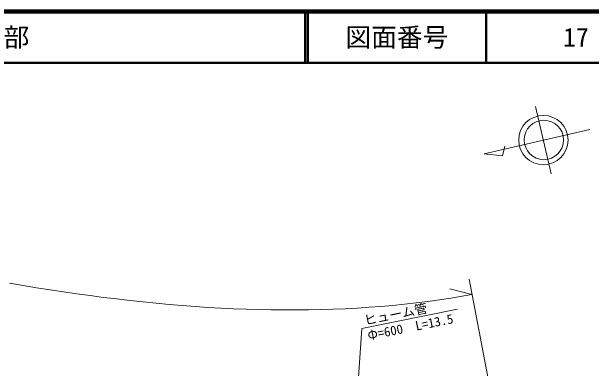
# Model space of a CAD drawing. Units: millimetres, scale not verified. Extents: x 40000 to 680000, y 20000 to 380000.
# Drawn here: x 451582 to 564502, y 310470 to 380000 of the extents above; entities that cross this region are included whole.
import ezdxf
from ezdxf.enums import TextEntityAlignment as Align

# ---------------------------------------------------------------- set-up
doc = ezdxf.new("R2010")
doc.units = ezdxf.units.MM
doc.header["$LTSCALE"] = 1000
for name, color, linetype, lineweight in [('M-BGD', 7, 'Continuous', 13), ('M-STR-HTXT', 7, 'Continuous', 13), ('M-TTL', 2, 'Continuous', 140), ('M-TTL-LINE', 7, 'Continuous', 50)]:
    doc.layers.add(name, color=color, linetype=linetype, lineweight=lineweight)
doc.layers.add('M-TTL-TXT', color=7, linetype='Continuous')
doc.styles.add('ＭＳ ゴシック', font='')
doc.styles.get('ＭＳ ゴシック').set_extended_font_data('MS Gothic')

msp = doc.modelspace()

# ---------------------------------------------------------------- linework, layer by layer
at = {"layer": 'M-BGD'}
for p, q in [((556669, 348392), (553636, 361486)), ((564193, 357033), (543600, 352262)), ((547210, 351912), (547662, 353779)), ((543600, 352262), (547210, 351912)), ((540668, 327836), (551937, 268903))]:
    msp.add_line(p, q, dxfattribs=at)
for centre, radius in [((555147, 354965), 4800), ((555246, 354983), 3840)]:
    msp.add_circle(centre, radius, dxfattribs=at)
at = {"layer": 'M-STR-HTXT'}
for p, q in [((541231, 324892), (536955, 325982)), ((519796, 318239), (538425, 322042)), ((519796, 318239), (516357, 266066))]:
    msp.add_line(p, q, dxfattribs=at)
msp.add_lwpolyline([(451172, 327051), (453820, 326607), (456459, 326180), (459088, 325770), (461706, 325378), (464313, 325005), (466911, 324650), (469498, 324315), (472075, 323999), (474641, 323703), (477197, 323427), (479741, 323173), (482275, 322940), (484799, 322728), (487310, 322538), (489811, 322371), (492300, 322226), (494777, 322104), (497244, 322006), (499698, 321931), (502139, 321881), (504568, 321854), (506985, 321853), (509388, 321876), (511778, 321924), (514155, 321998), (516518, 322097), (518867, 322223), (521202, 322374), (523522, 322552), (525826, 322756), (528116, 322987), (530389, 323245), (532647, 323530), (534888, 323842), (537112, 324181), (539318, 324548), (541231, 324892)], dxfattribs=at)
at = {"layer": 'M-TTL'}
msp.add_line((680000, 380000), (61921, 380000), dxfattribs=at)
at = {"layer": 'M-TTL-LINE'}
for p, q in [((508747, 380000), (508747, 370000)), ((509247, 380000), (509247, 370000)), ((543997, 380000), (543997, 370000)), ((61940, 370000), (680000, 370000))]:
    msp.add_line(p, q, dxfattribs=at)

# ---------------------------------------------------------------- texts
at = {"layer": 'M-STR-HTXT', "style": 'ＭＳ ゴシック'}
for s, p in [('ヒューム管', (532792, 320826)), ('Φ=600\u3000L=13.5', (537855, 318767))]:
    msp.add_text(s, height=1833, rotation=11.389, dxfattribs=at).set_placement(p, align=Align.BOTTOM_RIGHT)
at = {"layer": 'M-TTL-TXT', "style": 'ＭＳ ゴシック'}
msp.add_text('下関市豊北町大字滝部', height=3666, dxfattribs=at).set_placement((405024, 375000), align=Align.MIDDLE_LEFT)
for s, p in [('図面番号', (526622, 375000)), ('17', (561497, 375000))]:
    msp.add_text(s, height=3666, dxfattribs=at).set_placement(p, align=Align.MIDDLE_CENTER)

doc.saveas('drawing.dxf')
